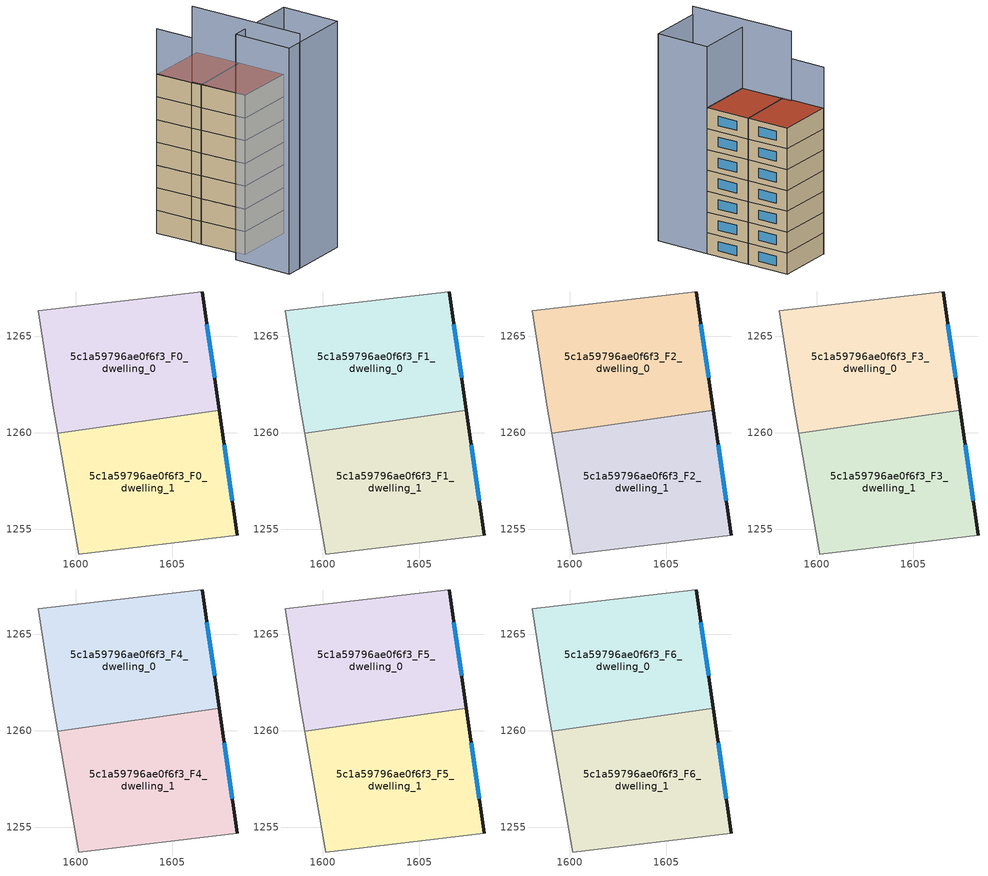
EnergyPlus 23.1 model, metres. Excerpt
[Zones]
5c1a59796ae0f6f3_F0_dwelling_0
 floor ground (EU_floor_Construction): 1606.56,1267.3 1607.43,1261.15 1599.08,1259.96 1598.85,1261.3 1598.05,1266.3 z0
 wall outside (EU_wall_Construction): 1607.43,1261.15 1606.56,1267.3 z0:3
 wall adiabatic (EU_wall_Construction): 1606.56,1267.3 1598.05,1266.3 1598.85,1261.3 1599.08,1259.96 z0:3
 wall to 5c1a59796ae0f6f3_F0_dwelling_1 (EU_wall_Construction): 1599.08,1259.96 1607.43,1261.15 z0:3
 window (EU_Window_Construction): 1607.19,1262.84 1606.8,1265.61 z0.83:2.17
5c1a59796ae0f6f3_F0_dwelling_1
 floor ground (EU_floor_Construction): 1607.43,1261.15 1608.35,1254.69 1600.15,1253.69 1599.08,1259.96 z0
 wall outside (EU_wall_Construction): 1608.35,1254.69 1607.43,1261.15 z0:3
 wall adiabatic (EU_wall_Construction): 1599.08,1259.96 1600.15,1253.69 1608.35,1254.69 z0:3
 window (EU_Window_Construction): 1608.1,1256.47 1607.69,1259.37 z0.83:2.17
5c1a59796ae0f6f3_F1_dwelling_0
 floor to 5c1a59796ae0f6f3_F0_dwelling_0 (EU_floor_Construction): 1606.56,1267.3 1607.43,1261.15 1599.08,1259.96 1598.85,1261.3 1598.05,1266.3 z3
 wall outside (EU_wall_Construction): 1607.43,1261.15 1606.56,1267.3 z3:6
 wall adiabatic (EU_wall_Construction): 1606.56,1267.3 1598.05,1266.3 1598.85,1261.3 1599.08,1259.96 z3:6
 wall to 5c1a59796ae0f6f3_F1_dwelling_1 (EU_wall_Construction): 1599.08,1259.96 1607.43,1261.15 z3:6
 window (EU_Window_Construction): 1607.19,1262.84 1606.8,1265.61 z3.83:5.17
5c1a59796ae0f6f3_F1_dwelling_1
 floor to 5c1a59796ae0f6f3_F0_dwelling_1 (EU_floor_Construction): 1607.43,1261.15 1608.35,1254.69 1600.15,1253.69 1599.08,1259.96 z3
 wall outside (EU_wall_Construction): 1608.35,1254.69 1607.43,1261.15 z3:6
 wall adiabatic (EU_wall_Construction): 1599.08,1259.96 1600.15,1253.69 1608.35,1254.69 z3:6
 window (EU_Window_Construction): 1608.1,1256.47 1607.69,1259.37 z3.83:5.17
5c1a59796ae0f6f3_F2_dwelling_0
 floor to 5c1a59796ae0f6f3_F1_dwelling_0 (EU_floor_Construction): 1606.56,1267.3 1607.43,1261.15 1599.08,1259.96 1598.85,1261.3 1598.05,1266.3 z6
 wall outside (EU_wall_Construction): 1607.43,1261.15 1606.56,1267.3 z6:9
 wall adiabatic (EU_wall_Construction): 1606.56,1267.3 1598.05,1266.3 1598.85,1261.3 1599.08,1259.96 z6:9
 wall to 5c1a59796ae0f6f3_F2_dwelling_1 (EU_wall_Construction): 1599.08,1259.96 1607.43,1261.15 z6:9
 window (EU_Window_Construction): 1607.19,1262.84 1606.8,1265.61 z6.83:8.17
5c1a59796ae0f6f3_F2_dwelling_1
 floor to 5c1a59796ae0f6f3_F1_dwelling_1 (EU_floor_Construction): 1607.43,1261.15 1608.35,1254.69 1600.15,1253.69 1599.08,1259.96 z6
 wall outside (EU_wall_Construction): 1608.35,1254.69 1607.43,1261.15 z6:9
 wall adiabatic (EU_wall_Construction): 1599.08,1259.96 1600.15,1253.69 1608.35,1254.69 z6:9
 window (EU_Window_Construction): 1608.1,1256.47 1607.69,1259.37 z6.83:8.17
5c1a59796ae0f6f3_F3_dwelling_0
 floor to 5c1a59796ae0f6f3_F2_dwelling_0 (EU_floor_Construction): 1606.56,1267.3 1607.43,1261.15 1599.08,1259.96 1598.85,1261.3 1598.05,1266.3 z9
 wall outside (EU_wall_Construction): 1607.43,1261.15 1606.56,1267.3 z9:12
 wall adiabatic (EU_wall_Construction): 1606.56,1267.3 1598.05,1266.3 1598.85,1261.3 1599.08,1259.96 z9:12
 wall to 5c1a59796ae0f6f3_F3_dwelling_1 (EU_wall_Construction): 1599.08,1259.96 1607.43,1261.15 z9:12
 window (EU_Window_Construction): 1607.19,1262.84 1606.8,1265.61 z9.83:11.17
5c1a59796ae0f6f3_F3_dwelling_1
 floor to 5c1a59796ae0f6f3_F2_dwelling_1 (EU_floor_Construction): 1607.43,1261.15 1608.35,1254.69 1600.15,1253.69 1599.08,1259.96 z9
 wall outside (EU_wall_Construction): 1608.35,1254.69 1607.43,1261.15 z9:12
 wall adiabatic (EU_wall_Construction): 1599.08,1259.96 1600.15,1253.69 1608.35,1254.69 z9:12
 window (EU_Window_Construction): 1608.1,1256.47 1607.69,1259.37 z9.83:11.17
5c1a59796ae0f6f3_F4_dwelling_0
 floor to 5c1a59796ae0f6f3_F3_dwelling_0 (EU_floor_Construction): 1606.56,1267.3 1607.43,1261.15 1599.08,1259.96 1598.85,1261.3 1598.05,1266.3 z12
 wall outside (EU_wall_Construction): 1607.43,1261.15 1606.56,1267.3 z12:15
 wall adiabatic (EU_wall_Construction): 1606.56,1267.3 1598.05,1266.3 1598.85,1261.3 1599.08,1259.96 z12:15
 wall to 5c1a59796ae0f6f3_F4_dwelling_1 (EU_wall_Construction): 1599.08,1259.96 1607.43,1261.15 z12:15
 window (EU_Window_Construction): 1607.19,1262.84 1606.8,1265.61 z12.83:14.17
5c1a59796ae0f6f3_F4_dwelling_1
 floor to 5c1a59796ae0f6f3_F3_dwelling_1 (EU_floor_Construction): 1607.43,1261.15 1608.35,1254.69 1600.15,1253.69 1599.08,1259.96 z12
 wall outside (EU_wall_Construction): 1608.35,1254.69 1607.43,1261.15 z12:15
 wall adiabatic (EU_wall_Construction): 1599.08,1259.96 1600.15,1253.69 1608.35,1254.69 z12:15
 window (EU_Window_Construction): 1608.1,1256.47 1607.69,1259.37 z12.83:14.17
5c1a59796ae0f6f3_F5_dwelling_0
 floor to 5c1a59796ae0f6f3_F4_dwelling_0 (EU_floor_Construction): 1606.56,1267.3 1607.43,1261.15 1599.08,1259.96 1598.85,1261.3 1598.05,1266.3 z15
 wall outside (EU_wall_Construction): 1607.43,1261.15 1606.56,1267.3 z15:18
 wall adiabatic (EU_wall_Construction): 1606.56,1267.3 1598.05,1266.3 1598.85,1261.3 1599.08,1259.96 z15:18
 wall to 5c1a59796ae0f6f3_F5_dwelling_1 (EU_wall_Construction): 1599.08,1259.96 1607.43,1261.15 z15:18
 window (EU_Window_Construction): 1607.19,1262.84 1606.8,1265.61 z15.83:17.17
5c1a59796ae0f6f3_F5_dwelling_1
 floor to 5c1a59796ae0f6f3_F4_dwelling_1 (EU_floor_Construction): 1607.43,1261.15 1608.35,1254.69 1600.15,1253.69 1599.08,1259.96 z15
 wall outside (EU_wall_Construction): 1608.35,1254.69 1607.43,1261.15 z15:18
 wall adiabatic (EU_wall_Construction): 1599.08,1259.96 1600.15,1253.69 1608.35,1254.69 z15:18
 window (EU_Window_Construction): 1608.1,1256.47 1607.69,1259.37 z15.83:17.17
5c1a59796ae0f6f3_F6_dwelling_0
 floor to 5c1a59796ae0f6f3_F5_dwelling_0 (EU_floor_Construction): 1606.56,1267.3 1607.43,1261.15 1599.08,1259.96 1598.85,1261.3 1598.05,1266.3 z18
 wall outside (EU_wall_Construction): 1607.43,1261.15 1606.56,1267.3 z18:21
 wall adiabatic (EU_wall_Construction): 1606.56,1267.3 1598.05,1266.3 1598.85,1261.3 1599.08,1259.96 z18:21
 wall to 5c1a59796ae0f6f3_F6_dwelling_1 (EU_wall_Construction): 1599.08,1259.96 1607.43,1261.15 z18:21
 window (EU_Window_Construction): 1607.19,1262.84 1606.8,1265.61 z18.83:20.17
 roof outside (EU_roof_Construction): 1607.43,1261.15 1606.56,1267.3 1598.05,1266.3 1598.85,1261.3 1599.08,1259.96 z21
5c1a59796ae0f6f3_F6_dwelling_1
 floor to 5c1a59796ae0f6f3_F5_dwelling_1 (EU_floor_Construction): 1607.43,1261.15 1608.35,1254.69 1600.15,1253.69 1599.08,1259.96 z18
 wall outside (EU_wall_Construction): 1608.35,1254.69 1607.43,1261.15 z18:21
 wall adiabatic (EU_wall_Construction): 1599.08,1259.96 1600.15,1253.69 1608.35,1254.69 z18:21
 window (EU_Window_Construction): 1608.1,1256.47 1607.69,1259.37 z18.83:20.17
 roof outside (EU_roof_Construction): 1608.35,1254.69 1607.43,1261.15 1599.08,1259.96 1600.15,1253.69 z21
shading: 1598.09,1253.44 1608.35,1254.69 / 1608.35,1254.69 1609.31,1246.84 / 1609.31,1246.84 1599.05,1245.59 / 1599.05,1245.59 1598.09,1253.44 z0:29.8; 1599.11,1261.42 1601.21,1245.81 z0:31; 1598.19,1266.41 1598.85,1261.3 z0:26.9
[Building]
EU S2 Campaign: North Axis=0; Terrain=City; Solar Distribution=FullExterior
[Site:Location]
Lyon-Bron: Latitude=45.75; Longitude=5; Time Zone=1; Elevation=198
[SizingPeriod:WeatherFileDays]
AnnualSizingPeriod: Begin Month=1; Begin Day of Month=1; End Month=12; End Day of Month=31; Day of Week for Start Day=Monday; Use Weather File Daylight Saving Period=No; Use Weather File Rain and Snow Indicators=No
[MATERIAL]
EU_InternalMass_Material: Roughness=MediumRough; Thickness=0.1; Conductivity=1; Density=1800; Specific Heat=900; Thermal Absorptance=0.9; Solar Absorptance=0.7; Visible Absorptance=0.7
[MATERIAL:NOMASS] Roughness=MediumRough; Thermal Absorptance=0.9; Solar Absorptance=0.7; Visible Absorptance=0.7
Name | Thermal Resistance
EU_wall_NoMass | 0.87146
EU_roof_NoMass | 0.842276
EU_floor_NoMass | 0.496999
[WINDOWMATERIAL:SIMPLEGLAZINGSYSTEM]
EU_Window_SimpleGlazing: UFactor=2.2525; Solar Heat Gain Coefficient=0.76; Visible Transmittance=0.76
[CONSTRUCTION]
EU_wall_Construction: EU_wall_NoMass
EU_roof_Construction: EU_roof_NoMass
EU_floor_Construction: EU_floor_NoMass
EU_Window_Construction: EU_Window_SimpleGlazing
EU_InternalMass_Construction: EU_InternalMass_Material
[ZONE] Type=1; Multiplier=1; Ceiling Height=autocalculate; Floor Area=autocalculate; Part of Total Floor Area=Yes
Name | Volume
5c1a59796ae0f6f3_F0_dwelling_0; 5c1a59796ae0f6f3_F1_dwelling_0; 5c1a59796ae0f6f3_F2_dwelling_0; 5c1a59796ae0f6f3_F3_dwelling_0; 5c1a59796ae0f6f3_F4_dwelling_0; 5c1a59796ae0f6f3_F5_dwelling_0; 5c1a59796ae0f6f3_F6_dwelling_0 | 161.285
5c1a59796ae0f6f3_F0_dwelling_1 | 161.288
5c1a59796ae0f6f3_F1_dwelling_1; 5c1a59796ae0f6f3_F2_dwelling_1; 5c1a59796ae0f6f3_F3_dwelling_1; 5c1a59796ae0f6f3_F4_dwelling_1; 5c1a59796ae0f6f3_F5_dwelling_1; 5c1a59796ae0f6f3_F6_dwelling_1 | 161.287
[INTERNALMASS] Construction=EU_InternalMass_Construction
Name | Zone or ZoneList | Surface Area
5c1a59796ae0f6f3_F0_dwelling_0_EU_InternalMass | 5c1a59796ae0f6f3_F0_dwelling_0 | 53.7619
5c1a59796ae0f6f3_F0_dwelling_1_EU_InternalMass | 5c1a59796ae0f6f3_F0_dwelling_1 | 53.7623
5c1a59796ae0f6f3_F1_dwelling_0_EU_InternalMass | 5c1a59796ae0f6f3_F1_dwelling_0 | 53.7619
5c1a59796ae0f6f3_F1_dwelling_1_EU_InternalMass | 5c1a59796ae0f6f3_F1_dwelling_1 | 53.7623
5c1a59796ae0f6f3_F2_dwelling_0_EU_InternalMass | 5c1a59796ae0f6f3_F2_dwelling_0 | 53.7619
5c1a59796ae0f6f3_F2_dwelling_1_EU_InternalMass | 5c1a59796ae0f6f3_F2_dwelling_1 | 53.7623
5c1a59796ae0f6f3_F3_dwelling_0_EU_InternalMass | 5c1a59796ae0f6f3_F3_dwelling_0 | 53.7619
5c1a59796ae0f6f3_F3_dwelling_1_EU_InternalMass | 5c1a59796ae0f6f3_F3_dwelling_1 | 53.7623
5c1a59796ae0f6f3_F4_dwelling_0_EU_InternalMass | 5c1a59796ae0f6f3_F4_dwelling_0 | 53.7619
5c1a59796ae0f6f3_F4_dwelling_1_EU_InternalMass | 5c1a59796ae0f6f3_F4_dwelling_1 | 53.7623
5c1a59796ae0f6f3_F5_dwelling_0_EU_InternalMass | 5c1a59796ae0f6f3_F5_dwelling_0 | 53.7619
5c1a59796ae0f6f3_F5_dwelling_1_EU_InternalMass | 5c1a59796ae0f6f3_F5_dwelling_1 | 53.7623
5c1a59796ae0f6f3_F6_dwelling_0_EU_InternalMass | 5c1a59796ae0f6f3_F6_dwelling_0 | 53.7619
5c1a59796ae0f6f3_F6_dwelling_1_EU_InternalMass | 5c1a59796ae0f6f3_F6_dwelling_1 | 53.7623
[OTHEREQUIPMENT] Fuel Type=Electricity; Design Level Calculation Method=Watts/Area; Power per Zone Floor Area=1; Fraction Latent=0; Fraction Radiant=0; Fraction Lost=0; Carbon Dioxide Generation Rate=0; EndUse Subcategory=EU_Step8_InternalGains
Name | Zone or ZoneList or Space or SpaceList | Schedule
EU_Step8_InternalGain_5c1a59796ae0f6f3_F0_dwelling_0_f000 | 5c1a59796ae0f6f3_F0_dwelling_0 | EU_Step8_GainSchedule_5c1a59796ae0f6f3_F0_dwelling_0_f000
EU_Step8_InternalGain_5c1a59796ae0f6f3_F0_dwelling_1_f000 | 5c1a59796ae0f6f3_F0_dwelling_1 | EU_Step8_GainSchedule_5c1a59796ae0f6f3_F0_dwelling_1_f000
EU_Step8_InternalGain_5c1a59796ae0f6f3_F1_dwelling_0_f000 | 5c1a59796ae0f6f3_F1_dwelling_0 | EU_Step8_GainSchedule_5c1a59796ae0f6f3_F1_dwelling_0_f000
EU_Step8_InternalGain_5c1a59796ae0f6f3_F1_dwelling_1_f000 | 5c1a59796ae0f6f3_F1_dwelling_1 | EU_Step8_GainSchedule_5c1a59796ae0f6f3_F1_dwelling_1_f000
EU_Step8_InternalGain_5c1a59796ae0f6f3_F2_dwelling_0_f000 | 5c1a59796ae0f6f3_F2_dwelling_0 | EU_Step8_GainSchedule_5c1a59796ae0f6f3_F2_dwelling_0_f000
EU_Step8_InternalGain_5c1a59796ae0f6f3_F2_dwelling_1_f000 | 5c1a59796ae0f6f3_F2_dwelling_1 | EU_Step8_GainSchedule_5c1a59796ae0f6f3_F2_dwelling_1_f000
EU_Step8_InternalGain_5c1a59796ae0f6f3_F3_dwelling_0_f000 | 5c1a59796ae0f6f3_F3_dwelling_0 | EU_Step8_GainSchedule_5c1a59796ae0f6f3_F3_dwelling_0_f000
EU_Step8_InternalGain_5c1a59796ae0f6f3_F3_dwelling_1_f000 | 5c1a59796ae0f6f3_F3_dwelling_1 | EU_Step8_GainSchedule_5c1a59796ae0f6f3_F3_dwelling_1_f000
EU_Step8_InternalGain_5c1a59796ae0f6f3_F4_dwelling_0_f000 | 5c1a59796ae0f6f3_F4_dwelling_0 | EU_Step8_GainSchedule_5c1a59796ae0f6f3_F4_dwelling_0_f000
EU_Step8_InternalGain_5c1a59796ae0f6f3_F4_dwelling_1_f000 | 5c1a59796ae0f6f3_F4_dwelling_1 | EU_Step8_GainSchedule_5c1a59796ae0f6f3_F4_dwelling_1_f000
EU_Step8_InternalGain_5c1a59796ae0f6f3_F5_dwelling_0_f000 | 5c1a59796ae0f6f3_F5_dwelling_0 | EU_Step8_GainSchedule_5c1a59796ae0f6f3_F5_dwelling_0_f000
EU_Step8_InternalGain_5c1a59796ae0f6f3_F5_dwelling_1_f000 | 5c1a59796ae0f6f3_F5_dwelling_1 | EU_Step8_GainSchedule_5c1a59796ae0f6f3_F5_dwelling_1_f000
EU_Step8_InternalGain_5c1a59796ae0f6f3_F6_dwelling_0_f000 | 5c1a59796ae0f6f3_F6_dwelling_0 | EU_Step8_GainSchedule_5c1a59796ae0f6f3_F6_dwelling_0_f000
EU_Step8_InternalGain_5c1a59796ae0f6f3_F6_dwelling_1_f000 | 5c1a59796ae0f6f3_F6_dwelling_1 | EU_Step8_GainSchedule_5c1a59796ae0f6f3_F6_dwelling_1_f000
[ZONEVENTILATION:DESIGNFLOWRATE] Schedule=EU_AlwaysOn; Design Flow Rate Calculation Method=AirChanges/Hour; Air Changes per Hour=0.425; Ventilation Type=Natural; Fan Pressure Rise=0; Fan Total Efficiency=1; Constant Term Coefficient=1; Temperature Term Coefficient=0; Velocity Term Coefficient=0; Velocity Squared Term Coefficient=0; Minimum Indoor Temperature=-100; Maximum Indoor Temperature=100; Delta Temperature=-100; Minimum Outdoor Temperature=-100; Maximum Outdoor Temperature=100; Maximum Wind Speed=40
Name | Zone or ZoneList or Space or SpaceList
EU_ConstantAir_5c1a59796ae0f6f3_F0_dwelling_0 | 5c1a59796ae0f6f3_F0_dwelling_0
EU_ConstantAir_5c1a59796ae0f6f3_F0_dwelling_1 | 5c1a59796ae0f6f3_F0_dwelling_1
EU_ConstantAir_5c1a59796ae0f6f3_F1_dwelling_0 | 5c1a59796ae0f6f3_F1_dwelling_0
EU_ConstantAir_5c1a59796ae0f6f3_F1_dwelling_1 | 5c1a59796ae0f6f3_F1_dwelling_1
EU_ConstantAir_5c1a59796ae0f6f3_F2_dwelling_0 | 5c1a59796ae0f6f3_F2_dwelling_0
EU_ConstantAir_5c1a59796ae0f6f3_F2_dwelling_1 | 5c1a59796ae0f6f3_F2_dwelling_1
EU_ConstantAir_5c1a59796ae0f6f3_F3_dwelling_0 | 5c1a59796ae0f6f3_F3_dwelling_0
EU_ConstantAir_5c1a59796ae0f6f3_F3_dwelling_1 | 5c1a59796ae0f6f3_F3_dwelling_1
EU_ConstantAir_5c1a59796ae0f6f3_F4_dwelling_0 | 5c1a59796ae0f6f3_F4_dwelling_0
EU_ConstantAir_5c1a59796ae0f6f3_F4_dwelling_1 | 5c1a59796ae0f6f3_F4_dwelling_1
EU_ConstantAir_5c1a59796ae0f6f3_F5_dwelling_0 | 5c1a59796ae0f6f3_F5_dwelling_0
EU_ConstantAir_5c1a59796ae0f6f3_F5_dwelling_1 | 5c1a59796ae0f6f3_F5_dwelling_1
EU_ConstantAir_5c1a59796ae0f6f3_F6_dwelling_0 | 5c1a59796ae0f6f3_F6_dwelling_0
EU_ConstantAir_5c1a59796ae0f6f3_F6_dwelling_1 | 5c1a59796ae0f6f3_F6_dwelling_1
[HVACTEMPLATE:THERMOSTAT] Constant Heating Setpoint=20; Constant Cooling Setpoint=50
EU_HeatOnly_5c1a59796ae0f6f3_F0_dwelling_0; EU_HeatOnly_5c1a59796ae0f6f3_F0_dwelling_1; EU_HeatOnly_5c1a59796ae0f6f3_F1_dwelling_0; EU_HeatOnly_5c1a59796ae0f6f3_F1_dwelling_1; EU_HeatOnly_5c1a59796ae0f6f3_F2_dwelling_0; EU_HeatOnly_5c1a59796ae0f6f3_F2_dwelling_1; EU_HeatOnly_5c1a59796ae0f6f3_F3_dwelling_0; EU_HeatOnly_5c1a59796ae0f6f3_F3_dwelling_1; EU_HeatOnly_5c1a59796ae0f6f3_F4_dwelling_0; EU_HeatOnly_5c1a59796ae0f6f3_F4_dwelling_1; EU_HeatOnly_5c1a59796ae0f6f3_F5_dwelling_0; EU_HeatOnly_5c1a59796ae0f6f3_F5_dwelling_1; EU_HeatOnly_5c1a59796ae0f6f3_F6_dwelling_0; EU_HeatOnly_5c1a59796ae0f6f3_F6_dwelling_1
[HVACTEMPLATE:ZONE:IDEALLOADSAIRSYSTEM] System Availability Schedule=EU_AlwaysOn; Maximum Heating Supply Air Temperature=50; Minimum Cooling Supply Air Temperature=13; Maximum Heating Supply Air Humidity Ratio=0.0156; Minimum Cooling Supply Air Humidity Ratio=0.0077; Heating Limit=NoLimit; Cooling Limit=NoLimit; Heating Availability Schedule=EU_AlwaysOn; Cooling Availability Schedule=EU_CoolingOff; Dehumidification Control Type=ConstantSensibleHeatRatio; Cooling Sensible Heat Ratio=0.7; Dehumidification Setpoint=60; Humidification Control Type=None; Humidification Setpoint=30; Outdoor Air Method=None; Outdoor Air Flow Rate per Person=0.00944; Outdoor Air Flow Rate per Zone Floor Area=0; Outdoor Air Flow Rate per Zone=0; Demand Controlled Ventilation Type=None; Outdoor Air Economizer Type=NoEconomizer; Heat Recovery Type=None; Sensible Heat Recovery Effectiveness=0.7; Latent Heat Recovery Effectiveness=0.65
Name | Template Thermostat
5c1a59796ae0f6f3_F0_dwelling_0 | EU_HeatOnly_5c1a59796ae0f6f3_F0_dwelling_0
5c1a59796ae0f6f3_F0_dwelling_1 | EU_HeatOnly_5c1a59796ae0f6f3_F0_dwelling_1
5c1a59796ae0f6f3_F1_dwelling_0 | EU_HeatOnly_5c1a59796ae0f6f3_F1_dwelling_0
5c1a59796ae0f6f3_F1_dwelling_1 | EU_HeatOnly_5c1a59796ae0f6f3_F1_dwelling_1
5c1a59796ae0f6f3_F2_dwelling_0 | EU_HeatOnly_5c1a59796ae0f6f3_F2_dwelling_0
5c1a59796ae0f6f3_F2_dwelling_1 | EU_HeatOnly_5c1a59796ae0f6f3_F2_dwelling_1
5c1a59796ae0f6f3_F3_dwelling_0 | EU_HeatOnly_5c1a59796ae0f6f3_F3_dwelling_0
5c1a59796ae0f6f3_F3_dwelling_1 | EU_HeatOnly_5c1a59796ae0f6f3_F3_dwelling_1
5c1a59796ae0f6f3_F4_dwelling_0 | EU_HeatOnly_5c1a59796ae0f6f3_F4_dwelling_0
5c1a59796ae0f6f3_F4_dwelling_1 | EU_HeatOnly_5c1a59796ae0f6f3_F4_dwelling_1
5c1a59796ae0f6f3_F5_dwelling_0 | EU_HeatOnly_5c1a59796ae0f6f3_F5_dwelling_0
5c1a59796ae0f6f3_F5_dwelling_1 | EU_HeatOnly_5c1a59796ae0f6f3_F5_dwelling_1
5c1a59796ae0f6f3_F6_dwelling_0 | EU_HeatOnly_5c1a59796ae0f6f3_F6_dwelling_0
5c1a59796ae0f6f3_F6_dwelling_1 | EU_HeatOnly_5c1a59796ae0f6f3_F6_dwelling_1
[SIZING:ZONE] Zone Cooling Design Supply Air Temperature Input Method=SupplyAirTemperature; Zone Cooling Design Supply Air Temperature=13; Zone Heating Design Supply Air Temperature Input Method=SupplyAirTemperature; Zone Heating Design Supply Air Temperature=50; Zone Cooling Design Supply Air Humidity Ratio=0.008; Zone Heating Design Supply Air Humidity Ratio=0.008; Cooling Design Air Flow Method=DesignDay; Cooling Design Air Flow Rate=0; Cooling Minimum Air Flow per Zone Floor Area=0.000762; Cooling Minimum Air Flow=0; Cooling Minimum Air Flow Fraction=0.2; Heating Design Air Flow Method=DesignDay; Heating Design Air Flow Rate=0; Heating Maximum Air Flow per Zone Floor Area=0.002032; Heating Maximum Air Flow=0.141576; Heating Maximum Air Flow Fraction=0.3; Account for Dedicated Outdoor Air System=No; Dedicated Outdoor Air System Control Strategy=NeutralSupplyAir; Dedicated Outdoor Air Low Setpoint Temperature for Design=autosize; Dedicated Outdoor Air High Setpoint Temperature for Design=autosize; Zone Load Sizing Method=Sensible Load Only No Latent Load; Zone Latent Cooling Design Supply Air Humidity Ratio Input Method=HumidityRatioDifference; Zone Cooling Design Supply Air Humidity Ratio Difference=0.005; Zone Latent Heating Design Supply Air Humidity Ratio Input Method=HumidityRatioDifference; Zone Humidification Design Supply Air Humidity Ratio Difference=0.005
5c1a59796ae0f6f3_F0_dwelling_0; 5c1a59796ae0f6f3_F0_dwelling_1; 5c1a59796ae0f6f3_F1_dwelling_0; 5c1a59796ae0f6f3_F1_dwelling_1; 5c1a59796ae0f6f3_F2_dwelling_0; 5c1a59796ae0f6f3_F2_dwelling_1; 5c1a59796ae0f6f3_F3_dwelling_0; 5c1a59796ae0f6f3_F3_dwelling_1; 5c1a59796ae0f6f3_F4_dwelling_0; 5c1a59796ae0f6f3_F4_dwelling_1; 5c1a59796ae0f6f3_F5_dwelling_0; 5c1a59796ae0f6f3_F5_dwelling_1; 5c1a59796ae0f6f3_F6_dwelling_0; 5c1a59796ae0f6f3_F6_dwelling_1
[SCHEDULE:CONSTANT]
Name | Hourly Value
EU_AlwaysOn | 1
EU_CoolingOff | 0
[SCHEDULE:FILE] Column Number=1; Rows to Skip at Top=0; Number of Hours of Data=8760; Column Separator=Comma; Interpolate to Timestep=No; Minutes per Item=60; Adjust Schedule for Daylight Savings=Yes
Name | File
EU_Step8_GainSchedule_5c1a59796ae0f6f3_F0_dwelling_0_f000 | ../../schedules/5c1a59796ae0f6f3/5c1a59796ae0f6f3_F0_dwelling_0_f000_gain.csv
EU_Step8_GainSchedule_5c1a59796ae0f6f3_F0_dwelling_1_f000 | ../../schedules/5c1a59796ae0f6f3/5c1a59796ae0f6f3_F0_dwelling_1_f000_gain.csv
EU_Step8_GainSchedule_5c1a59796ae0f6f3_F1_dwelling_0_f000 | ../../schedules/5c1a59796ae0f6f3/5c1a59796ae0f6f3_F1_dwelling_0_f000_gain.csv
EU_Step8_GainSchedule_5c1a59796ae0f6f3_F1_dwelling_1_f000 | ../../schedules/5c1a59796ae0f6f3/5c1a59796ae0f6f3_F1_dwelling_1_f000_gain.csv
EU_Step8_GainSchedule_5c1a59796ae0f6f3_F2_dwelling_0_f000 | ../../schedules/5c1a59796ae0f6f3/5c1a59796ae0f6f3_F2_dwelling_0_f000_gain.csv
EU_Step8_GainSchedule_5c1a59796ae0f6f3_F2_dwelling_1_f000 | ../../schedules/5c1a59796ae0f6f3/5c1a59796ae0f6f3_F2_dwelling_1_f000_gain.csv
EU_Step8_GainSchedule_5c1a59796ae0f6f3_F3_dwelling_0_f000 | ../../schedules/5c1a59796ae0f6f3/5c1a59796ae0f6f3_F3_dwelling_0_f000_gain.csv
EU_Step8_GainSchedule_5c1a59796ae0f6f3_F3_dwelling_1_f000 | ../../schedules/5c1a59796ae0f6f3/5c1a59796ae0f6f3_F3_dwelling_1_f000_gain.csv
EU_Step8_GainSchedule_5c1a59796ae0f6f3_F4_dwelling_0_f000 | ../../schedules/5c1a59796ae0f6f3/5c1a59796ae0f6f3_F4_dwelling_0_f000_gain.csv
EU_Step8_GainSchedule_5c1a59796ae0f6f3_F4_dwelling_1_f000 | ../../schedules/5c1a59796ae0f6f3/5c1a59796ae0f6f3_F4_dwelling_1_f000_gain.csv
EU_Step8_GainSchedule_5c1a59796ae0f6f3_F5_dwelling_0_f000 | ../../schedules/5c1a59796ae0f6f3/5c1a59796ae0f6f3_F5_dwelling_0_f000_gain.csv
EU_Step8_GainSchedule_5c1a59796ae0f6f3_F5_dwelling_1_f000 | ../../schedules/5c1a59796ae0f6f3/5c1a59796ae0f6f3_F5_dwelling_1_f000_gain.csv
EU_Step8_GainSchedule_5c1a59796ae0f6f3_F6_dwelling_0_f000 | ../../schedules/5c1a59796ae0f6f3/5c1a59796ae0f6f3_F6_dwelling_0_f000_gain.csv
EU_Step8_GainSchedule_5c1a59796ae0f6f3_F6_dwelling_1_f000 | ../../schedules/5c1a59796ae0f6f3/5c1a59796ae0f6f3_F6_dwelling_1_f000_gain.csv
